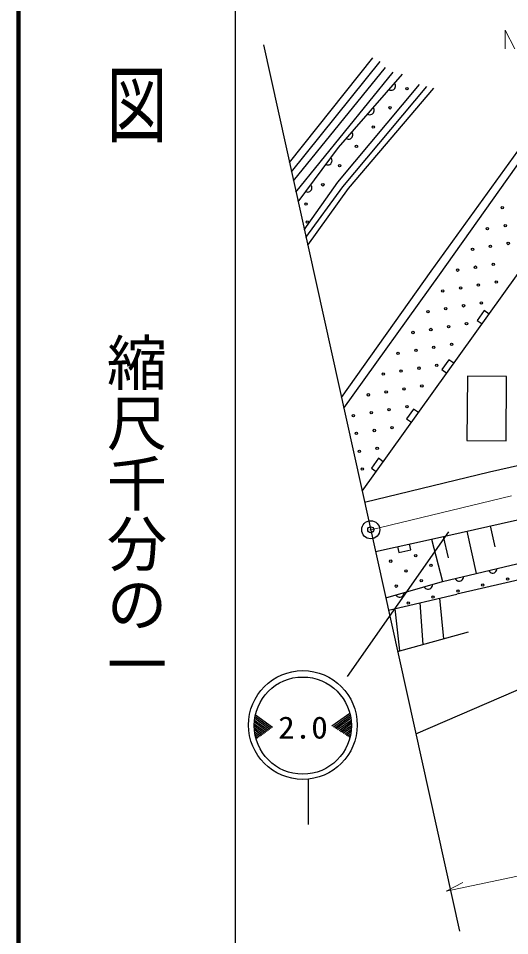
# Model space of a CAD drawing. Units: millimetres, scale not verified. Extents: x 40000 to 680000, y 20000 to 380000.
# Drawn here: x 40000 to 80761, y 240986 to 317050 of the extents above; entities that cross this region are included whole.
import ezdxf
from ezdxf.enums import TextEntityAlignment as Align

# ---------------------------------------------------------------- set-up
doc = ezdxf.new("R2010")
doc.units = ezdxf.units.MM
doc.header["$LTSCALE"] = 1000
doc.header["$PDMODE"] = 32
doc.header["$PDSIZE"] = 500
doc.linetypes.add('CHAIN', pattern=[18.5, 12, -1.5, 3.5, -1.5])
for name, color, linetype, lineweight in [('M-BGD-HTXT', 7, 'Continuous', 13), ('M-STR-STRC', 7, 'Continuous', 25), ('M-TTL', 2, 'Continuous', 140), ('M-TTL-BAND', 7, 'Continuous', 25), ('S-BGD', 7, 'Continuous', 25), ('S-BMK', 2, 'CHAIN', 13), ('S-BMK-SRVR', 3, 'Continuous', 25), ('S-STR-HTXT', 7, 'Continuous', 13)]:
    doc.layers.add(name, color=color, linetype=linetype, lineweight=lineweight)
doc.layers.add('M-OTRS', color=6, linetype='Continuous')
doc.styles.add('@ＭＳ ゴシック', font='')
doc.styles.add('ＭＳ ゴシック', font='')
doc.styles.get('@ＭＳ ゴシック').set_extended_font_data('@MS Gothic')
doc.styles.get('ＭＳ ゴシック').set_extended_font_data('MS Gothic')

msp = doc.modelspace()

# ---------------------------------------------------------------- linework, layer by layer
at = {"layer": 'M-BGD-HTXT'}
for p, q in [((81177, 314521), (80381, 316070)), ((80381, 316070), (80385, 314522))]:
    msp.add_line(p, q, dxfattribs=at)
at = {"layer": 'M-OTRS'}
msp.add_point((69234, 274641), dxfattribs=at)
at = {"layer": 'M-STR-STRC'}
for p, q in [((75692, 274484), (67275, 262482)), ((66015, 258379), (67495, 259430)), ((59579, 258718), (60643, 257945)), ((59594, 258868), (60753, 258026)), ((59614, 259014), (60863, 258106)), ((59638, 259157), (60973, 258187)), ((59667, 259297), (61083, 258267)), ((66133, 258304), (67529, 259295)), ((66251, 258228), (67558, 259156)), ((66369, 258153), (67582, 259014)), ((66487, 258077), (67602, 258868)), ((66606, 258002), (67616, 258719)), ((59566, 258406), (60423, 257784)), ((59570, 258564), (60533, 257864)), ((59570, 258243), (60313, 257703)), ((59580, 258075), (60203, 257623)), ((59598, 257901), (60093, 257542)), ((66724, 257926), (67625, 258567)), ((66842, 257851), (67628, 258409)), ((66960, 257775), (67625, 258248)), ((67078, 257700), (67616, 258082)), ((67196, 257624), (67598, 257910)), ((59625, 257721), (59982, 257461)), ((59665, 257532), (59872, 257381)), ((59712, 257337), (59762, 257300)), ((67314, 257549), (67573, 257732)), ((67432, 257473), (67534, 257546)), ((64046, 253963), (64032, 250206))]:
    msp.add_line(p, q, dxfattribs=at)
for centre, radius in [((63606, 258452), 4510), ((63598, 258403), 4031)]:
    msp.add_circle(centre, radius, dxfattribs=at)
at = {"layer": 'M-TTL'}
msp.add_line((40000, 380000), (40000, 20000), dxfattribs=at)
at = {"layer": 'M-TTL-BAND'}
msp.add_line((58000, 370000), (58000, 20000), dxfattribs=at)
at = {"layer": 'S-BGD'}
for p, q in [((60326, 314848), (76609, 241350)), ((62490, 305083), (69420, 313766)), ((62661, 304310), (70013, 313470)), ((62826, 303564), (70465, 312983)), ((63033, 302629), (71110, 312600)), ((66556, 306339), (71862, 312408)), ((74261, 296080), (85621, 311874)), ((66502, 303455), (73277, 311565)), ((66910, 303074), (73903, 311402)), ((67400, 302938), (74474, 311266)), ((70747, 311133), (70829, 311099)), ((71008, 311091), (71086, 311116)), ((71086, 311116), (71162, 311161)), ((71162, 311161), (71236, 311245)), ((71253, 311584), (71208, 311660)), ((71236, 311245), (71270, 311327)), ((71278, 311506), (71253, 311584)), ((71270, 311327), (71284, 311407)), ((71284, 311407), (71278, 311506)), ((74932, 295782), (86357, 311861)), ((70829, 311099), (70909, 311085)), ((70909, 311085), (71008, 311091)), ((69484, 309561), (69439, 309637)), ((68979, 309110), (69061, 309076)), ((69061, 309076), (69141, 309062)), ((69141, 309062), (69240, 309068)), ((69240, 309068), (69317, 309093)), ((69317, 309093), (69393, 309138)), ((69393, 309138), (69467, 309222)), ((69467, 309222), (69501, 309304)), ((69509, 309483), (69484, 309561)), ((69501, 309304), (69516, 309384)), ((69516, 309384), (69509, 309483)), ((67716, 307538), (67671, 307614)), ((67741, 307460), (67716, 307538)), ((67733, 307281), (67747, 307361)), ((67747, 307361), (67741, 307460)), ((67210, 307087), (67292, 307053)), ((67292, 307053), (67372, 307039)), ((67372, 307039), (67471, 307045)), ((67471, 307045), (67549, 307070)), ((67549, 307070), (67625, 307115)), ((67625, 307115), (67699, 307199)), ((67699, 307199), (67733, 307281)), ((63209, 301836), (66556, 306339)), ((65922, 304993), (65989, 305083)), ((65979, 305422), (65928, 305494)), ((66010, 305346), (65979, 305422)), ((65989, 305083), (66016, 305167)), ((66024, 305248), (66010, 305346)), ((66016, 305167), (66024, 305248)), ((65511, 304933), (65595, 304905)), ((65595, 304905), (65676, 304897)), ((65676, 304897), (65774, 304911)), ((65774, 304911), (65849, 304942)), ((65849, 304942), (65922, 304993)), ((63722, 299520), (66502, 303455)), ((63862, 298891), (66910, 303074)), ((64005, 298246), (67400, 302938)), ((64176, 302691), (64248, 302741)), ((64248, 302741), (64315, 302831)), ((64305, 303170), (64255, 303242)), ((64336, 303094), (64305, 303170)), ((64315, 302831), (64343, 302915)), ((64351, 302996), (64336, 303094)), ((64343, 302915), (64351, 302996)), ((63837, 302681), (63921, 302653)), ((63921, 302653), (64003, 302645)), ((64003, 302645), (64100, 302660)), ((64100, 302660), (64176, 302691)), ((68526, 277839), (86067, 302318)), ((66802, 285617), (74261, 296080)), ((67000, 284723), (74932, 295782)), ((78643, 292816), (78061, 292003)), ((79049, 292524), (78643, 292816)), ((78061, 292003), (78467, 291712)), ((75719, 288736), (75137, 287923)), ((76126, 288445), (75719, 288736)), ((75137, 287923), (75543, 287632)), ((77260, 287384), (77217, 282045)), ((80508, 287358), (77260, 287384)), ((80464, 282019), (80508, 287358)), ((72796, 284656), (72214, 283843)), ((73202, 284365), (72796, 284656)), ((72214, 283843), (72620, 283552)), ((77217, 282045), (80464, 282019)), ((69872, 280576), (69290, 279763)), ((70278, 280285), (69872, 280576)), ((79078, 279438), (82996, 280336)), ((68726, 276933), (79078, 279438)), ((69290, 279763), (69696, 279472)), ((74277, 273871), (89881, 277360)), ((79153, 274961), (79542, 273222)), ((69632, 272843), (74277, 273871)), ((74277, 273871), (75193, 270342)), ((75252, 274089), (75648, 272318)), ((77203, 274525), (77988, 271014)), ((71467, 273249), (71575, 272762)), ((72551, 272977), (72443, 273465)), ((71575, 272762), (72551, 272977)), ((75193, 270342), (86332, 273022)), ((86057, 271515), (76382, 269302)), ((79030, 271265), (79077, 271190)), ((79077, 271190), (79134, 271132)), ((79134, 271132), (79218, 271080)), ((79218, 271080), (79296, 271056)), ((79296, 271056), (79384, 271048)), ((79384, 271048), (79493, 271074)), ((79493, 271074), (79568, 271121)), ((79568, 271121), (79626, 271178)), ((79626, 271178), (79678, 271263)), ((79678, 271263), (79703, 271341)), ((79703, 271341), (79710, 271429)), ((70482, 269006), (75193, 270342)), ((74348, 270015), (74352, 270103)), ((76245, 270595), (76292, 270520)), ((76292, 270520), (76349, 270462)), ((76349, 270462), (76433, 270410)), ((76433, 270410), (76511, 270386)), ((76511, 270386), (76599, 270378)), ((76599, 270378), (76708, 270404)), ((76708, 270404), (76783, 270451)), ((76783, 270451), (76842, 270508)), ((76842, 270508), (76893, 270593)), ((76893, 270593), (76918, 270671)), ((76918, 270671), (76925, 270759)), ((70712, 267970), (76382, 269302)), ((71923, 269182), (71971, 269269)), ((71971, 269269), (71992, 269347)), ((71992, 269347), (71996, 269436)), ((73679, 269913), (73728, 269840)), ((73728, 269840), (73788, 269784)), ((73788, 269784), (73874, 269735)), ((73874, 269735), (73953, 269714)), ((73953, 269714), (74041, 269710)), ((74041, 269710), (74149, 269741)), ((74149, 269741), (74222, 269790)), ((74222, 269790), (74278, 269850)), ((74278, 269850), (74326, 269936)), ((74326, 269936), (74348, 270015)), ((71323, 269245), (71373, 269172)), ((71373, 269172), (71433, 269116)), ((71433, 269116), (71519, 269068)), ((71519, 269068), (71598, 269046)), ((71598, 269046), (71686, 269042)), ((71686, 269042), (71794, 269073)), ((71794, 269073), (71867, 269123)), ((71867, 269123), (71923, 269182)), ((73295, 268577), (73570, 265132)), ((74939, 268963), (75270, 265601)), ((71229, 268092), (71611, 264592)), ((71469, 264553), (77356, 266176)), ((72979, 257735), (87273, 263913))]:
    msp.add_line(p, q, dxfattribs=at)
for centre in [(72238, 311228), (70843, 309632), (69447, 308036), (68052, 306440), (66657, 304843), (65261, 303247), (63866, 301651), (80151, 301341), (63966, 300156), (78916, 299618), (80395, 299862), (79160, 298139), (80639, 298383), (77681, 297895), (79404, 296660), (76446, 296171), (77925, 296416), (79648, 295181), (75211, 294448), (76690, 294692), (78169, 294936), (75455, 292969), (76934, 293213), (78414, 293457), (73976, 292725), (74221, 291246), (75700, 291490), (77179, 291734), (72741, 291001), (74465, 289767), (75944, 290011), (71507, 289278), (72986, 289522), (74709, 288288), (70272, 287555), (71751, 287799), (73230, 288043), (70516, 286076), (71995, 286320), (73474, 286564), (69037, 285832), (70760, 284597), (72239, 284841), (67802, 284108), (69281, 284353), (69525, 282874), (71004, 283118), (68046, 282629), (69770, 281394), (68290, 281150), (68535, 279671), (72966, 272496), (70896, 272038), (74230, 271690), (72160, 271232), (71354, 269968), (73424, 270426), (78532, 270055), (80594, 270551), (76471, 269559), (72349, 268567), (74410, 269063)]:
    msp.add_circle(centre, 99.9, dxfattribs=at)
at = {"layer": 'S-BMK'}
msp.add_line((69234, 274641), (92172, 280162), dxfattribs=at)
at = {"layer": 'S-BMK-SRVR'}
for radius in [750, 30]:
    msp.add_circle((69234, 274641), radius, dxfattribs=at)
at = {"layer": 'S-STR-HTXT'}
for p, q in [((105730, 251016), (75482, 244688)), ((75482, 244688), (76863, 245406))]:
    msp.add_line(p, q, dxfattribs=at)

# ---------------------------------------------------------------- texts
at = {"layer": 'M-STR-STRC', "style": 'ＭＳ ゴシック', "width": 1.1}
msp.add_text('2.0', height=1833, rotation=0.007, dxfattribs=at).set_placement((61559, 256779), align=Align.BOTTOM_LEFT)
at = {"layer": 'M-TTL-BAND', "style": '@ＭＳ ゴシック', "width": 1.4}
msp.add_text('平  面  図', height=3666, rotation=270, dxfattribs=at).set_placement((49777, 306475), align=Align.MIDDLE_RIGHT)
at = {"layer": 'M-TTL-BAND', "style": '@ＭＳ ゴシック'}
msp.add_text('縮尺千分の一', height=3666, rotation=270, dxfattribs=at).set_placement((49777, 261030), align=Align.MIDDLE_RIGHT)

doc.saveas('drawing.dxf')
